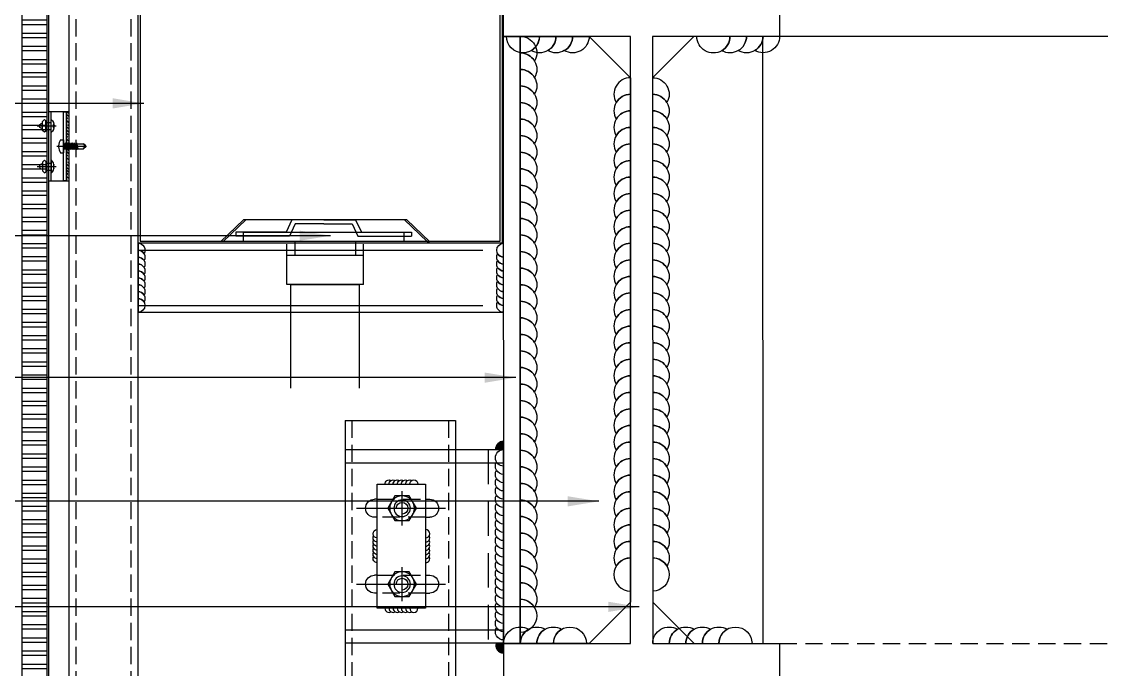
# Model space of a CAD drawing. Extents: x -8792 to 174344, y -43961 to 62816.
# Drawn here: x 125872 to 126655, y -7159 to -6689 of the extents above; entities that cross this region are included whole.
import ezdxf
from ezdxf.xclip import XClip

# ---------------------------------------------------------------- set-up
doc = ezdxf.new("R2010")
doc.units = 0
doc.header["$LTSCALE"] = 50
doc.header["$XCLIPFRAME"] = 0
for name, pattern in [('( Hidden )', [0.375, 0.25, -0.125]), ('CENTER', [2, 1.25, -0.25, 0.25, -0.25]), ('CENTER2', [28.575, 19.05, -3.175, 3.175, -3.175]), ('DASH', [0.35, 0.25, -0.1]), ('DOT2', [0.125, 0, -0.125]), ('HIDDEN', [0.375, 0.25, -0.125]), ('HIDDEN2', [0.1875, 0.125, -0.0625]), ('JIS_08_15', [17.25, 15, -0.75, 0.75, -0.75])]:
    doc.linetypes.add(name, pattern=pattern)
for name, color, linetype in [('#不锈钢', 25, 'Continuous'), ('#分隔线', 1, 'JIS_08_15'), ('#标注', 1, 'Continuous'), ('#焊缝', 1, 'Continuous'), ('#虚线', 8, 'HIDDEN'), ('#配件', 11, 'Continuous'), ('#钢材', 34, 'Continuous'), ('#铝型材', 3, 'Continuous'), ('#非幕墙范围构件', 8, 'DASH'), ('0-焊缝', 10, 'Continuous'), ('6 附件', 6, 'Continuous'), ('A-FLOR-OTLN', 4, 'DOT2'), ('GASKET', 150, 'Continuous'), ('TC', 251, 'Continuous'), ('XC', 3, 'Continuous'), ('中心线', 1, 'CENTER2'), ('其他', 4, 'Continuous'), ('吊顶', 7, 'Continuous'), ('焊缝', 8, 'Continuous'), ('螺栓钉类', 241, 'Continuous'), ('铝板', 2, 'Continuous')]:
    doc.layers.add(name, color=color, linetype=linetype)
doc.styles.add('JHZX', font='jrs.shx', dxfattribs={"width": 0.6, "bigfont": 'jhz.shx'})
doc.dimstyles.new('JZBZ-15', dxfattribs={"dimscale": 15, "dimtxt": 3, "dimasz": 1.5, "dimexe": 1, "dimexo": 1, "dimgap": 0.5, "dimtad": 1, "dimdec": 0, "dimdsep": 46, "dimtxsty": 'JHZX', "dimblk1": 'ARCHTICK', "dimblk2": 'ARCHTICK', "dimsah": 1, "dimcen": 0, "dimclrd": 1, "dimclre": 1, "dimclrt": 2, "dimadec": 3, "dimazin": 2, "dimtfac": 1, "dimtdec": 0, "dimtix": 1, "dimtmove": 0, "dimatfit": 3, "dimfxl": 0, "dimtolj": 1, "dimlwd": -1, "dimlwe": -1, "dimarcsym": 0})

# ---------------------------------------------------------------- blocks, each defined once
blk = doc.blocks.new('A$Cbd8d7c8c')
at = {"layer": 'A-FLOR-OTLN', "color": 8}
blk.add_lwpolyline([(-22721.25, -15689.87), (-43719.42, -33393.16, 0.413756), (-43991.61, -36560.98, 0.189672), (122158.17, -126683.04, 0.414786), (124666.02, -124719.49), (133885.17, -48361.88, 0.379931), (116453.25, -23207.95, 0.236452)], format="xyb", dxfattribs=at)
at = {"layer": '吊顶', "const_width": 3}
blk.add_lwpolyline([(36525.16, -42886.24, 0.056654), (31389.8, -41079.32), (30859.09, -40957.78, -0.112536), (21289.45, -36343.72, -0.028917), (3039.01, -19971.01, 0.413532), (-633.62, -19953.38), (-31397.94, -50352.84, 0.414781), (-31416.33, -54033.31, 0.170492), (123964.28, -129414.71, 0.412564), (126841.18, -127143.22), (136317.5, -48655.55, 1.269195), (87076.8, -54393.32)], format="xyb", dxfattribs=at)
blk = doc.blocks.new('A$C121c28fc')
at = {"layer": '#钢材', "ltscale": 50}
blk.add_lwpolyline([(-100, 1350), (-88, 1350), (-87.95, 909.93), (-99.94, 909.93)], close=True, dxfattribs=at)
for points in [[(-7.94, 939.93), (-37.94, 909.93), (-87.95, 909.93), (-88, 1350), (-38, 1350), (-8, 1320), (-7.94, 939.93)], [(8.06, 939.93), (38.06, 909.93), (88.06, 909.93), (88, 1350), (38, 1350), (8, 1320), (8.06, 939.93)]]:
    blk.add_lwpolyline(points, dxfattribs=at)
at = {"layer": '#铝型材', "color": 8, "linetype": '( Hidden )', "ltscale": 50}
blk.add_lwpolyline([(-8, 1350), (-100, 1350), (-100, 1380), (100, 1380), (100, 1350), (8, 1350), (8.06, 909.93), (100.06, 909.93), (100.06, 879.93), (-99.94, 879.93), (-99.94, 909.93), (-7.94, 909.93)], close=True, dxfattribs=at)
at = {"layer": '#非幕墙范围构件', "color": 8, "linetype": '( Hidden )', "ltscale": 50}
blk.add_line((100, 1350.11), (2900.06, 1350.06), dxfattribs=at)
at = {"layer": '#非幕墙范围构件', "color": 8, "linetype": '( Hidden )'}
for points in [[(100, 1350.11), (500.06, 1350.03)], [(100, 910.01), (500.06, 909.93)]]:
    blk.add_lwpolyline(points, dxfattribs=at)
at = {"layer": '焊缝', "ltscale": 10}
for points in [[(-38, 1350, -0.57735), (-56.01, 1339.62, 0.267949), (-50, 1350.01, -0.57735), (-68.01, 1339.63, 0.267949), (-62, 1350.01, -0.57735), (-80.01, 1339.63, 0.267949), (-74, 1350.02, -1), (-98, 1350.04, -1)], [(-87.94, 1350.03, -0.57735), (-77.55, 1332.03, 0.267949), (-87.94, 1338.03, -0.57735), (-77.55, 1320.03, 0.267949), (-87.94, 1326.03, -0.57735), (-77.55, 1308.03, 0.267949), (-87.94, 1314.03, -0.57735), (-77.55, 1296.03, 0.267949), (-87.94, 1302.03, -0.57735), (-77.55, 1284.03, 0.267949), (-87.94, 1290.03, -0.57735), (-77.55, 1272.03, 0.267949), (-87.94, 1278.03, -0.57735), (-77.55, 1260.03, 0.267949), (-87.94, 1266.03, -0.57735), (-77.55, 1248.03, 0.267949), (-87.94, 1254.03, -0.57735), (-77.55, 1236.03, 0.267949), (-87.94, 1242.03, -0.57735), (-77.55, 1224.03, 0.267949), (-87.94, 1230.03, -0.57735), (-77.55, 1212.03, 0.267949), (-87.94, 1218.03, -0.57735), (-77.55, 1200.03, 0.267949), (-87.94, 1206.03, -0.57735), (-77.55, 1188.03, 0.267949), (-87.94, 1194.03, -0.57735), (-77.55, 1176.03, 0.267949), (-87.94, 1182.03, -0.57735), (-77.55, 1164.03, 0.267949), (-87.94, 1170.03, -0.57735), (-77.55, 1152.03, 0.267949), (-87.94, 1158.03, -0.57735), (-77.55, 1140.03, 0.267949), (-87.94, 1146.03, -0.57735), (-77.55, 1128.03, 0.267949), (-87.94, 1134.03, -0.57735), (-77.55, 1116.03, 0.267949), (-87.94, 1122.03, -0.57735), (-77.55, 1104.03, 0.267949), (-87.94, 1110.03, -0.57735), (-77.55, 1092.03, 0.267949), (-87.94, 1098.03, -0.57735), (-77.55, 1080.03, 0.267949), (-87.94, 1086.03, -0.57735), (-77.55, 1068.03, 0.267949), (-87.94, 1074.03, -0.57735), (-77.55, 1056.03, 0.267949), (-87.94, 1062.03, -0.57735), (-77.55, 1044.03, 0.267949), (-87.94, 1050.03, -0.57735), (-77.55, 1032.03, 0.267949), (-87.94, 1038.03, -0.57735), (-77.55, 1020.03, 0.267949), (-87.94, 1026.03, -0.57735), (-77.55, 1008.03, 0.267949), (-87.94, 1014.03, -0.57735), (-77.55, 996.03, 0.267949), (-87.94, 1002.03, -0.57735), (-77.55, 984.03, 0.267949), (-87.94, 990.03, -0.57735), (-77.55, 972.03, 0.267949), (-87.94, 978.03, -0.57735), (-77.55, 960.03, 0.267949), (-87.94, 966.03, -0.57735), (-77.55, 948.03, 0.267949), (-87.94, 954.03, -0.57735), (-77.55, 936.03, 0.267949), (-87.94, 942.03, -1), (-87.94, 918.03, -1)], [(100.06, 1350.11, -0.57735), (82.09, 1339.67, 0.267949), (88.06, 1350.08, -0.57735), (70.09, 1339.63, 0.267949), (76.06, 1350.04, -0.57735), (58.09, 1339.59, 0.267949), (64.06, 1350, -1), (40.06, 1349.93, -1)], [(-8, 1320, 0.57735), (-18.39, 1302, -0.267949), (-8, 1308, 0.57735), (-18.4, 1290, -0.267949), (-8, 1296, 0.57735), (-18.4, 1278, -0.267949), (-8.01, 1284, 0.57735), (-18.4, 1266, -0.267949), (-8.01, 1272, 0.57735), (-18.4, 1254, -0.267949), (-8.01, 1260, 0.57735), (-18.4, 1242, -0.267949), (-8.01, 1248, 0.57735), (-18.41, 1230, -0.267949), (-8.01, 1236, 0.57735), (-18.41, 1218, -0.267949), (-8.01, 1224, 0.57735), (-18.41, 1206, -0.267949), (-8.02, 1212, 0.57735), (-18.41, 1194, -0.267949), (-8.02, 1200, 0.57735), (-18.41, 1182, -0.267949), (-8.02, 1188, 0.57735), (-18.41, 1170, -0.267949), (-8.02, 1176, 0.57735), (-18.42, 1158, -0.267949), (-8.02, 1164, 0.57735), (-18.42, 1146, -0.267949), (-8.02, 1152, 0.57735), (-18.42, 1134, -0.267949), (-8.03, 1140, 0.57735), (-18.42, 1122, -0.267949), (-8.03, 1128, 0.57735), (-18.42, 1110, -0.267949), (-8.03, 1116, 0.57735), (-18.43, 1098, -0.267949), (-8.03, 1104, 0.57735), (-18.43, 1086, -0.267949), (-8.03, 1092, 0.57735), (-18.43, 1074, -0.267949), (-8.04, 1080, 0.57735), (-18.43, 1062, -0.267949), (-8.04, 1068, 0.57735), (-18.43, 1050, -0.267949), (-8.04, 1056, 0.57735), (-18.43, 1038, -0.267949), (-8.04, 1044, 0.57735), (-18.44, 1026, -0.267949), (-8.04, 1032, 0.57735), (-18.44, 1014, -0.267949), (-8.04, 1020, 0.57735), (-18.44, 1002, -0.267949), (-8.05, 1008, 0.57735), (-18.44, 990, -0.267949), (-8.05, 996, 0.57735), (-18.44, 978, -0.267949), (-8.05, 984, 0.57735), (-18.44, 966, -0.267949), (-8.05, 972, 1), (-8.05, 948, 1)], [(8, 1320, -0.57735), (18.39, 1302, 0.267949), (8, 1308, -0.57735), (18.4, 1290, 0.267949), (8, 1296, -0.57735), (18.4, 1278, 0.267949), (8.01, 1284, -0.57735), (18.4, 1266, 0.267949), (8.01, 1272, -0.57735), (18.4, 1254, 0.267949), (8.01, 1260, -0.57735), (18.4, 1242, 0.267949), (8.01, 1248, -0.57735), (18.41, 1230, 0.267949), (8.01, 1236, -0.57735), (18.41, 1218, 0.267949), (8.01, 1224, -0.57735), (18.41, 1206, 0.267949), (8.02, 1212, -0.57735), (18.41, 1194, 0.267949), (8.02, 1200, -0.57735), (18.41, 1182, 0.267949), (8.02, 1188, -0.57735), (18.41, 1170, 0.267949), (8.02, 1176, -0.57735), (18.42, 1158, 0.267949), (8.02, 1164, -0.57735), (18.42, 1146, 0.267949), (8.02, 1152, -0.57735), (18.42, 1134, 0.267949), (8.03, 1140, -0.57735), (18.42, 1122, 0.267949), (8.03, 1128, -0.57735), (18.42, 1110, 0.267949), (8.03, 1116, -0.57735), (18.43, 1098, 0.267949), (8.03, 1104, -0.57735), (18.43, 1086, 0.267949), (8.03, 1092, -0.57735), (18.43, 1074, 0.267949), (8.04, 1080, -0.57735), (18.43, 1062, 0.267949), (8.04, 1068, -0.57735), (18.43, 1050, 0.267949), (8.04, 1056, -0.57735), (18.43, 1038, 0.267949), (8.04, 1044, -0.57735), (18.44, 1026, 0.267949), (8.04, 1032, -0.57735), (18.44, 1014, 0.267949), (8.04, 1020, -0.57735), (18.44, 1002, 0.267949), (8.05, 1008, -0.57735), (18.44, 990, 0.267949), (8.05, 996, -0.57735), (18.44, 978, 0.267949), (8.05, 984, -0.57735), (18.44, 966, 0.267949), (8.05, 972, -1), (8.05, 948, -1)], [(-99.94, 909.93, -0.57735), (-81.94, 920.32, 0.267949), (-87.94, 909.93, -0.57735), (-69.94, 920.32, 0.267949), (-75.94, 909.93, -0.57735), (-57.94, 920.32, 0.267949), (-63.94, 909.93, -1), (-39.94, 909.93, -1)], [(8.06, 909.93, -0.57735), (26.05, 920.32, 0.267949), (20.06, 909.93, -0.57735), (38.05, 920.32, 0.267949), (32.06, 909.93, -0.57735), (50.05, 920.32, 0.267949), (44.06, 909.93, -0.57735), (62.05, 920.33, 0.267949), (56.06, 909.93, -1), (80.06, 909.94, -1)]]:
    blk.add_lwpolyline(points, format="xyb", dxfattribs=at)
blk = doc.blocks.new('DDSFGH')
at = {"layer": '#非幕墙范围构件', "color": 8, "linetype": 'DASH', "ltscale": 50}
for p, q in [((-58.2, 15.61), (-74.66, 0)), ((-56.37, 15.61), (-72.82, 0)), ((60.36, 15.61), (-58.2, 15.61)), ((58.53, 15.61), (74.98, 0)), ((60.36, 15.61), (76.82, 0)), ((-72.82, 0), (-74.66, 0)), ((-63.66, 6.7), (-63.66, 3.77)), ((23.05, 0), (23.05, -10.22)), ((63.66, 6.7), (63.66, 3.77)), ((74.98, 0), (76.82, 0)), ((-26.75, -31.1), (-26.75, -1.98)), ((-20.89, 0), (-20.89, -10.22)), ((28.91, -31.1), (28.91, -1.98)), ((28.91, -10.22), (-26.75, -10.22)), ((28.91, -31.1), (-26.75, -31.1)), ((-23.92, -31.1), (26.08, -31.1)), ((-23.92, -106.37), (-23.92, -31.1)), ((26.08, -106.37), (26.08, -31.1))]:
    blk.add_line(p, q, dxfattribs=at)
for points in [[(0, 15.61), (-23.13, 15.61), (-27.3, 6.7), (-58.08, 6.7), (-63.66, 6.7)], [(0, 12.68), (-20.69, 12.68), (-24.86, 3.77), (-58.08, 3.77), (-63.66, 3.77)], [(0, 15.61), (23.13, 15.61), (27.3, 6.7), (58.08, 6.7), (63.66, 6.7)], [(0, 12.68), (20.69, 12.68), (24.86, 3.77), (58.08, 3.77), (63.66, 3.77)]]:
    blk.add_lwpolyline(points, dxfattribs=at)
blk.add_lwpolyline([(-58.08, 6.7), (58.08, 6.7), (58.08, 0), (-58.08, 0)], close=True, dxfattribs=at)
blk = doc.blocks.new('*U329')
at = {"layer": '#分隔线', "ltscale": 0.3}
blk.add_line((-10.15, 0), (3.6, 0), dxfattribs=at)
at = {"layer": '#配件', "linetype": 'ByBlock'}
for p, q in [((-4.74, 4.58), (-6.3, 3.2)), ((-6.3, 3.2), (-6.3, 0)), ((-6.3, 0), (-6.3, -3.2)), ((-4.01, 3.76), (-4.74, 4.58)), ((-4.01, 3.76), (-4.01, -3.76)), ((-4.01, 2.5), (0, 2.5)), ((0, 4.78), (0, -4.78)), ((-6.3, -3.2), (-4.74, -4.58)), ((-4.74, -4.58), (-4.01, -3.76)), ((-4.01, -2.5), (0, -2.5))]:
    blk.add_line(p, q, dxfattribs=at)
for centre, radius, start, end in [((-6.78, 0), 1.75, 74.13042, 285.86958), ((-4.33, 0), 6.45, 312.19623, 47.80377), ((4.55, 0), 3.05, 149.43291, 210.56709)]:
    blk.add_arc(centre, radius, start, end, dxfattribs=at)
blk = doc.blocks.new('*U326')
at = {"layer": '中心线', "color": 1, "linetype": 'CENTER', "ltscale": 2.357948}
blk.add_line((0, -4.91), (0, 16.39), dxfattribs=at)
at = {"layer": '其他', "color": 4, "linetype": 'Continuous'}
for p, q in [((-2.4, 9.26), (-0.39, 9.55)), ((-2.4, 7.66), (2.4, 8.34)), ((-1.79, 9.61), (-0.37, 9.88)), ((-1.79, 8.91), (0, 9.25)), ((-1.79, 8.01), (1.79, 8.69)), ((-1.79, 7.31), (1.79, 7.99)), ((0.23, 9.29), (1.79, 9.59)), ((0.34, 10.02), (1.79, 10.29)), ((0.48, 9.67), (2.4, 9.94)), ((-2.4, 6.06), (2.4, 6.74)), ((-2.4, 4.46), (2.4, 5.14)), ((-2.4, 2.86), (2.4, 3.54)), ((-2.4, 1.26), (2.4, 1.94)), ((-1.87, 0), (1.79, 0.69)), ((-1.79, 6.41), (1.79, 7.09)), ((-1.79, 5.71), (1.79, 6.39)), ((-1.79, 4.81), (1.79, 5.49)), ((-1.79, 4.11), (1.79, 4.79)), ((-1.79, 3.21), (1.79, 3.89)), ((-1.79, 2.51), (1.79, 3.19)), ((-1.79, 1.61), (1.79, 2.29)), ((-1.79, 0.91), (1.79, 1.59)), ((0, 0), (2.4, 0.34))]:
    blk.add_line(p, q, dxfattribs=at)
at = {"layer": '螺栓钉类', "color": 241, "linetype": 'Continuous'}
for p, q in [((-0.3, 16), (-1.79, 14.51)), ((-0.37, 9.88), (0.3, 16)), ((0, 16), (-0.3, 16)), ((0, 16), (0.3, 16)), ((0.3, 16), (1.79, 14.51)), ((-2.4, 9.26), (-1.79, 9.61)), ((-2.4, 9.26), (-1.79, 8.91)), ((-2.4, 7.66), (-1.79, 8.01)), ((-1.79, 9.61), (-1.79, 14.51)), ((-1.79, 8.01), (-1.79, 8.91)), ((1.79, 10.29), (1.79, 14.51)), ((1.79, 10.29), (2.4, 9.94)), ((1.79, 9.59), (2.4, 9.94)), ((1.79, 8.69), (1.79, 9.59)), ((1.79, 8.69), (2.4, 8.34)), ((1.79, 7.99), (2.4, 8.34)), ((1.79, 7.09), (1.79, 7.99)), ((-4.75, -2.14), (-4.75, 0)), ((-4.75, 0), (-1.99, 0)), ((-2.4, 7.66), (-1.79, 7.31)), ((-2.4, 6.06), (-1.79, 6.41)), ((-2.4, 6.06), (-1.79, 5.71)), ((-2.4, 4.46), (-1.79, 4.81)), ((-2.4, 4.46), (-1.79, 4.11)), ((-2.4, 2.86), (-1.79, 3.21)), ((-2.4, 2.86), (-1.79, 2.51)), ((-2.4, 1.26), (-1.79, 1.61)), ((-2.4, 1.26), (-1.79, 0.91)), ((-1.99, 0), (2.6, 0)), ((-1.79, 6.41), (-1.79, 7.31)), ((-1.79, 4.81), (-1.79, 5.71)), ((-1.79, 3.21), (-1.79, 4.11)), ((-1.79, 1.61), (-1.79, 2.51)), ((-1.79, 0.2), (-1.79, 0.91)), ((1.79, 7.09), (2.4, 6.74)), ((1.79, 6.39), (2.4, 6.74)), ((1.79, 5.49), (1.79, 6.39)), ((1.79, 5.49), (2.4, 5.14)), ((1.79, 4.79), (2.4, 5.14)), ((1.79, 3.89), (1.79, 4.79)), ((1.79, 3.89), (2.4, 3.54)), ((1.79, 3.19), (2.4, 3.54)), ((1.79, 2.29), (1.79, 3.19)), ((1.79, 2.29), (2.4, 1.94)), ((1.79, 1.59), (2.4, 1.94)), ((1.79, 0.69), (1.79, 1.59)), ((1.79, 0.69), (2.4, 0.34)), ((2.4, 0.2), (2.4, 0.34)), ((2.6, 0), (4.75, 0)), ((-0.4, -3.3), (0.4, -3.3)), ((-0.4, -3.69), (-0.4, -3.3)), ((0.4, -3.69), (0.4, -3.3)), ((4.75, -2.14), (4.75, 0))]:
    blk.add_line(p, q, dxfattribs=at)
for centre, radius, start, end in [((-3.34, 18.9), 4.65, 289.46799, 321.50356), ((0.04, 9.69), 0.447, 154.93277, 46.40998), ((-1.99, 0.2), 0.2, 270, 0), ((2.6, 0.2), 0.2, 180, 270), ((0, 4.3), 8, 233.57643, 267.13402), ((0, 4.3), 8, 272.86598, 306.42357)]:
    blk.add_arc(centre, radius, start, end, dxfattribs=at)
blk = doc.blocks.new('A$C11e1ca40')
at = {"layer": 'GASKET'}
h = blk.add_hatch(dxfattribs=at)
h.set_pattern_fill('ANSI33', color=256, scale=0.5, double=1)
h.set_pattern_definition([(45, (-13726.6846, -3571.859), (-2.245064, 2.245064), []), (45, (-13724.4395, -3571.859), (-2.245064, 2.245064), [1.5875, -0.79375])])
h.paths.add_polyline_path([(-25, -2), (25, -2), (25, 0), (-25, 0)])
blk.add_lwpolyline([(-25, -2), (25, -2), (25, 0), (-25, 0), (-25, -2)], dxfattribs=at)
at = {"layer": 'XC'}
for points in [[(-25, -15), (25, -15), (25, -2), (-25, -2)], [(25, -4), (-25, -4), (-25, -2), (25, -2)]]:
    blk.add_lwpolyline(points, close=True, dxfattribs=at)
for points in [[(25, -4), (-25, -4)], [(25, -13), (-25, -13)]]:
    blk.add_lwpolyline(points, dxfattribs=at)
at = {"layer": '6 附件', "xscale": -1, "rotation": 270}
blk.add_blockref('*U329', (-14.72, -13), dxfattribs=at)
at = {"layer": '6 附件', "rotation": 90}
blk.add_blockref('*U329', (14.72, -13), dxfattribs=at)
at = {"layer": '螺栓钉类'}
blk.add_blockref('*U326', (0, -4, 0), dxfattribs=at)
blk = doc.blocks.new('*U209')
at = {"layer": '0-焊缝'}
for centre, end in [((3996.51, 3047.67), 180), ((4001.51, 3047.67), 120), ((4006.51, 3047.67), 120), ((4011.51, 3047.67), 120), ((4016.51, 3047.67), 120), ((4021.51, 3047.67), 120), ((4026.51, 3047.67), 120), ((4031.51, 3047.67), 120), ((4036.51, 3047.67), 120), ((4041.51, 3047.67), 120), ((4046.51, 3047.67), 120), ((4051.51, 3047.67), 120), ((4056.51, 3047.67), 120), ((4061.51, 3047.67), 120), ((4066.51, 3047.67), 120), ((4071.51, 3047.67), 120), ((4076.51, 3047.67), 120), ((4081.51, 3047.67), 120), ((4086.51, 3047.67), 120), ((4091.51, 3047.67), 120), ((4096.51, 3047.67), 120), ((4101.51, 3047.67), 120)]:
    blk.add_arc(centre, 5, 0, end, dxfattribs=at)
blk = doc.blocks.new('*U288')
at = {"layer": '#焊缝'}
for centre, end in [((3996.5, 3047.7), 180), ((4001.5, 3047.7), 120), ((4006.5, 3047.7), 120), ((4011.5, 3047.7), 120), ((4016.5, 3047.7), 120), ((4021.5, 3047.7), 120), ((4026.5, 3047.7), 120)]:
    blk.add_arc(centre, 5, 0, end, dxfattribs=at)
blk = doc.blocks.new('*U289')
at = {"layer": '#焊缝'}
for centre, end in [((3996.5, 3047.7), 180), ((4001.5, 3047.7), 120), ((4006.5, 3047.7), 120), ((4011.5, 3047.7), 120), ((4016.5, 3047.7), 120), ((4021.5, 3047.7), 120), ((4026.5, 3047.7), 120)]:
    blk.add_arc(centre, 5, 0, end, dxfattribs=at)
blk = doc.blocks.new('*U102')
at = {"layer": '#焊缝'}
h = blk.add_hatch(color=256, dxfattribs=at)
edge = h.paths.add_edge_path()
edge.add_line((2400.87, 914.18), (2400.87, 908.18))
edge.add_ellipse((2400.87, 902.18), major_axis=(-4.24, 4.24), ratio=1, start_angle=302.92884, end_angle=315, ccw=False)
edge.add_line((2402.12, 908.04), (2406.87, 908.04))
edge.add_ellipse((2400.87, 908.18), major_axis=(4.24, 4.24), ratio=1, start_angle=313.73301, end_angle=405)
at = {"layer": '#钢材'}
h = blk.add_hatch(color=256, dxfattribs=at)
edge = h.paths.add_edge_path()
edge.add_line((2406.52, 768.11), (2400.87, 768.11))
edge.add_line((2400.87, 768.11), (2400.87, 760.11))
edge.add_ellipse((2400.87, 766.11), major_axis=(-4.24, 4.24), ratio=1, start_angle=135, end_angle=244.47122)
at = {"layer": '#分隔线'}
for p, q in [((2474.47, 853.29), (2474.47, 878.06)), ((2474.47, 798.29), (2474.47, 823.06)), ((2507.55, 810.68), (2442.97, 810.68))]:
    blk.add_line(p, q, dxfattribs=at)
at = {"layer": '#分隔线', "color": 34, "ltscale": 0.9}
blk.add_line((2507.55, 865.68), (2442.97, 865.68), dxfattribs=at)
at = {"layer": '#焊缝', "extrusion": (-1.22461e-16, 5.56886e-30, -1)}
blk.add_arc((-2400.87, 908.18), 6, 90, 180, dxfattribs=at)
at = {"layer": '#配件'}
for points in [[(2479.66, 874.68), (2484.86, 865.68), (2479.66, 856.68), (2469.27, 856.68), (2464.07, 865.68), (2469.27, 874.68)], [(2479.66, 819.68), (2484.86, 810.68), (2479.66, 801.68), (2469.27, 801.68), (2464.07, 810.68), (2469.27, 819.68)]]:
    blk.add_lwpolyline(points, close=True, dxfattribs=at)
for centre, radius in [((2474.47, 865.68), 9), ((2474.47, 865.68), 6), ((2474.47, 810.68), 9), ((2474.47, 810.68), 6)]:
    blk.add_circle(centre, radius, dxfattribs=at)
for centre in [(2474.47, 865.68), (2474.47, 810.68)]:
    blk.add_arc(centre, 4.25, 0, 270, dxfattribs=at)
at = {"layer": '#钢材', "color": 34}
for p, q in [((2400.87, 768.18), (2400.87, 908.21)), ((2515.87, 908.18), (2400.87, 908.18)), ((2515.87, 898.68), (2400.87, 898.68)), ((2400.87, 888.18), (2400.87, 788.18)), ((2492.47, 883.18), (2457.47, 883.18)), ((2457.47, 883.18), (2457.47, 793.18)), ((2492.47, 793.18), (2492.47, 883.18)), ((2457.47, 817.18), (2454.47, 817.18)), ((2515.87, 777.68), (2400.87, 777.68)), ((2515.87, 768.18), (2400.87, 768.18))]:
    blk.add_line(p, q, dxfattribs=at)
at = {"layer": '#钢材', "color": 8, "linetype": 'HIDDEN', "ltscale": 2}
blk.add_line((2412.02, 908.18), (2412.02, 768.18), dxfattribs=at)
at = {"layer": '#钢材'}
for p, q in [((2515.87, 908.18), (2515.87, 768.18)), ((2457.47, 872.18), (2454.47, 872.18)), ((2492.47, 872.18), (2494.47, 872.18)), ((2457.47, 859.18), (2454.47, 859.18)), ((2492.47, 859.18), (2494.47, 859.18)), ((2492.47, 817.18), (2494.47, 817.18)), ((2457.47, 804.18), (2454.47, 804.18)), ((2492.47, 804.18), (2494.47, 804.18)), ((2457.47, 793.18), (2492.47, 793.18))]:
    blk.add_line(p, q, dxfattribs=at)
at = {"layer": '#钢材', "linetype": 'Continuous'}
for p, q in [((2454.47, 872.18), (2454.47, 872.18)), ((2494.47, 872.18), (2494.47, 872.18)), ((2454.47, 859.18), (2454.47, 859.18)), ((2494.47, 859.18), (2494.47, 859.18)), ((2454.47, 817.18), (2454.47, 817.18)), ((2494.47, 817.18), (2494.47, 817.18)), ((2454.47, 804.18), (2454.47, 804.18)), ((2494.47, 804.18), (2494.47, 804.18))]:
    blk.add_line(p, q, dxfattribs=at)
at = {"layer": '#钢材', "color": 34, "linetype": 'HIDDEN2', "ltscale": 2}
for p, q in [((2492.47, 872.18), (2457.47, 872.18)), ((2457.47, 859.18), (2492.47, 859.18)), ((2492.47, 817.18), (2457.47, 817.18)), ((2457.47, 804.18), (2492.47, 804.18))]:
    blk.add_line(p, q, dxfattribs=at)
at = {"layer": '#钢材', "color": 34}
for centre, start, end in [((2454.47, 865.68), 90, 270), ((2494.47, 865.68), 270, 90), ((2454.47, 810.68), 90, 270), ((2494.47, 810.68), 270, 90)]:
    blk.add_arc(centre, 6.5, start, end, dxfattribs=at)
at = {"layer": '#钢材', "color": 34, "xscale": 1.2, "yscale": 1.2, "zscale": 1.2, "rotation": 270}
blk.add_blockref('*U209', (-1256.34, 5698.02), dxfattribs=at)
at = {"layer": '#钢材', "xscale": 0.6, "yscale": 0.6, "zscale": 0.6}
blk.add_blockref('*U288', (68.06, -945.43), dxfattribs=at)
at = {"layer": '#钢材', "yscale": 0.6, "zscale": 0.6}
for name, p, xscale, rotation in [('*U289', (4286.07, 3245.06), -0.6, 90), ('*U289', (663.87, 3245.06), 0.6, 270), ('*U288', (68.06, 2621.78), -0.6, 180)]:
    blk.add_blockref(name, p, dxfattribs=dict(at, xscale=xscale, rotation=rotation))
blk = doc.blocks.new('ASDFDFBBBBBBB')
at = {"layer": 'TC', "ltscale": 0.5}
h = blk.add_hatch(dxfattribs=at)
h.set_pattern_fill('ANSI32', color=256, scale=2, angle=135, style=0)
h.set_pattern_definition([(180, (-135953.447, 87815.807), (-9e-16, -9.525), []), (180, (-135956.622, 87818.982), (-9e-16, -9.525), [])])
h.paths.add_polyline_path([(-312, -19), (-308.5, -3.14), (-349.52, -1), (-548.94, -250.42), (-548.98, -1298.98), (-531, -1280.86), (-530.94, -256.74), (-340.87, -19)])
at = {"layer": '#不锈钢', "ltscale": 10}
for p, q in [((-202.51, -648.5), (-202.51, -273.7)), ((-465, -650), (-465, -279.82)), ((-463.5, -280.44), (-463.5, -648.5)), ((-201.01, -275.2), (-201.01, -650)), ((-463.5, -648.5), (-202.51, -648.5)), ((-201.01, -650), (-465, -650))]:
    blk.add_line(p, q, dxfattribs=at)
at = {"layer": '#焊缝', "ltscale": 10}
for points in [[(-465, -650, -0.57735), (-460.67, -657.5, 0.267949), (-465, -655, -0.57735), (-460.67, -662.5, 0.267949), (-465, -660, -0.57735), (-460.67, -667.5, 0.267949), (-465, -665, -0.57735), (-460.67, -672.5, 0.267949), (-465, -670, -0.57735), (-460.67, -677.5, 0.267949), (-465, -675, -0.57735), (-460.67, -682.5, 0.267949), (-465, -680, -0.57735), (-460.67, -687.5, 0.267949), (-465, -685, -0.57735), (-460.67, -692.5, 0.267949), (-465, -690, -1), (-465, -700, -1)], [(-200, -700, -0.57735), (-204.33, -692.5, 0.267949), (-200, -695, -0.57735), (-204.33, -687.5, 0.267949), (-200, -690, -0.57735), (-204.33, -682.5, 0.267949), (-200, -685, -0.57735), (-204.33, -677.5, 0.267949), (-200, -680, -0.57735), (-204.33, -672.5, 0.267949), (-200, -675, -0.57735), (-204.33, -667.5, 0.267949), (-200, -670, -0.57735), (-204.33, -662.5, 0.267949), (-200, -665, -0.57735), (-204.33, -657.5, 0.267949), (-200, -660, -1), (-200, -650, -1)]]:
    blk.add_lwpolyline(points, format="xyb", dxfattribs=at)
at = {"layer": '#虚线', "color": 8, "linetype": 'DASH'}
for p, q in [((-510, -1585), (-510, -264.03)), ((-470, -1585), (-470, -278.06)), ((-310, -778.44), (-310, -2965)), ((-240, -778.44), (-240, -2965))]:
    blk.add_line(p, q, dxfattribs=at)
at = {"layer": '#虚线', "color": 8, "linetype": 'DASH', "ltscale": 20}
for points in [[(-465.04, -655), (-200, -655)], [(-465.04, -695), (-200, -695)]]:
    blk.add_lwpolyline(points, dxfattribs=at)
at = {"layer": '#钢材', "ltscale": 10}
for p, q in [((-515, -1585), (-515, -262.28)), ((-465, -1585), (-465, -279.82)), ((-315, -778.44), (-315, -2965)), ((-315, -778.44), (-235, -778.44)), ((-235, -778.44), (-235, -2965))]:
    blk.add_line(p, q, dxfattribs=at)
blk.add_lwpolyline([(-465.04, -700), (-200, -700), (-200, -650), (-465.04, -650), (-465.04, -700)], dxfattribs=at)
at = {"layer": '铝板'}
blk.add_line((-548.98, -1618.98), (-548.94, -250.42), dxfattribs=at)
at = {"layer": '铝板', "color": 6}
for p, q in [((-530.98, -1601), (-530.94, -256.74)), ((-529.94, -257.09), (-529.98, -1600))]:
    blk.add_line(p, q, dxfattribs=at)
at = {"layer": '#焊缝', "xscale": -1}
blk.add_blockref('*U102', (2200.87, -1707.67), dxfattribs=at)
at = {"ltscale": 10, "rotation": 270}
blk.add_blockref('A$C11e1ca40', (-515, -579.66), dxfattribs=at)
blk.add_blockref('DDSFGH', (-330.46, -648.65))
blk = doc.blocks.new('_ARCHTICK')
at = {"color": 0, "linetype": 'ByBlock', "const_width": 0.15}
blk.add_lwpolyline([(-0.5, -0.5), (0.5, 0.5)], dxfattribs=at)

msp = doc.modelspace()

# ---------------------------------------------------------------- block references
at = {"ltscale": 10}
ref = msp.add_blockref('A$Cbd8d7c8c', (22321.982, 94074.685), dxfattribs=at)
XClip(ref).set_block_clipping_path([(76291.0063025201, -72283.9918497168), (103268.9259821397, -47877.3086105986)])
at = {"ltscale": 12}
ref = msp.add_blockref('A$C121c28fc', (126321.459, -8049.9), dxfattribs=at)
XClip(ref).set_block_clipping_path([(-146.1465453927, -1225.2288798874), (1007.8686363499, 1668.722042178)])

# ---------------------------------------------------------------- next in the draw order: block references
ref = msp.add_blockref('ASDFDFBBBBBBB', (126421.46, -6199.9), dxfattribs=at)
XClip(ref).set_block_clipping_path([(-589.7683915606, -3011.9675299079), (907.8683294281, 1264.8926792999)])

# ---------------------------------------------------------------- next in the draw order: leaders
at = {"layer": '#标注', "ltscale": 10}
for points in [[(125960.566, -6748.476), (125446.505, -6748.476)], [(126096.016, -6844.378), (125446.505, -6844.378)], [(126230.226, -6947.244), (125446.505, -6947.244)], [(126290.393, -7036.879), (125446.505, -7036.879)], [(126319.806, -7113.344), (125446.505, -7113.344)]]:
    msp.add_leader(points, dimstyle='JZBZ-15', dxfattribs=at)

doc.saveas('drawing.dxf')
